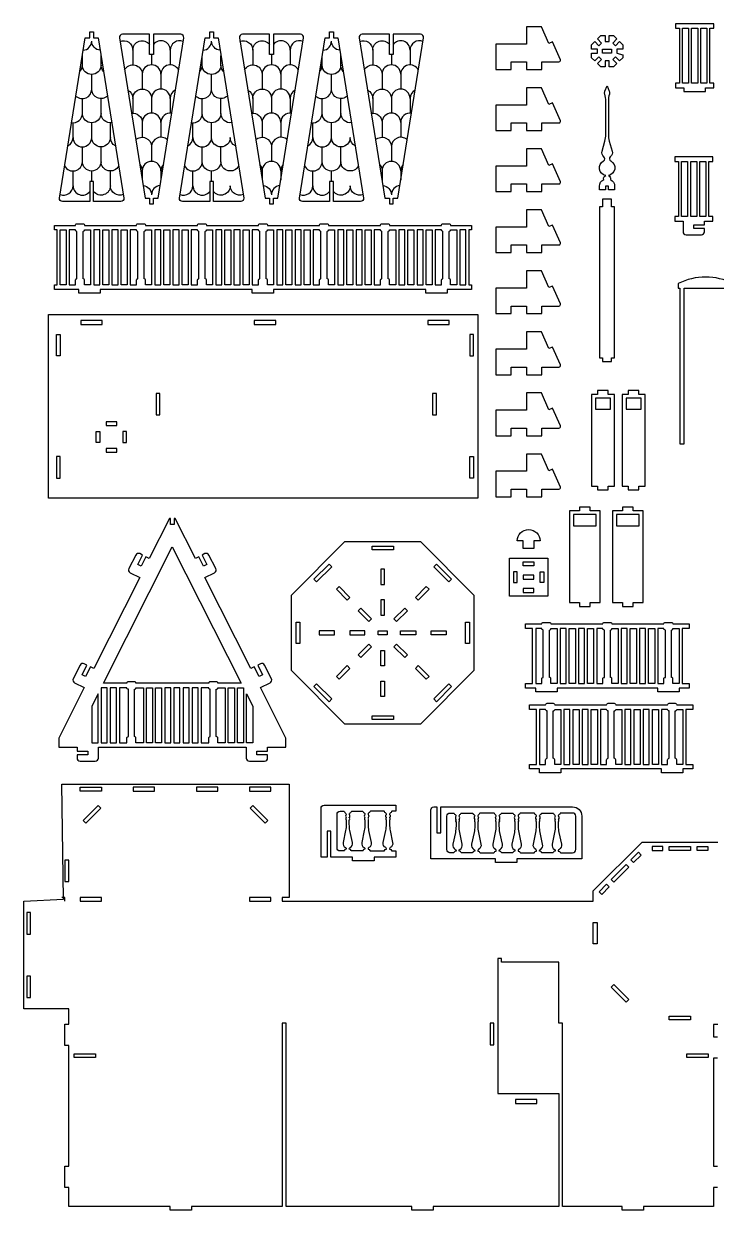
# Model space of a CAD drawing. Extents: x -1025 to 1051, y -1223 to 592.
# Drawn here: x -1011 to -466, y -342 to 591 of the extents above; entities that cross this region are included whole.
import ezdxf

# ---------------------------------------------------------------- set-up
doc = ezdxf.new("R2010")
doc.units = 0
doc.header["$MEASUREMENT"] = 0
doc.layers.add('LAYER1', color=18, linetype='CONTINUOUS')

msp = doc.modelspace()

# ---------------------------------------------------------------- linework, layer by layer
at = {"layer": 'LAYER1'}
for points in [[(-639.62, 575.19), (-639.62, 555.17), (-627.62, 555.17), (-627.62, 561.17), (-615.62, 561.17), (-615.62, 555.17), (-603.62, 555.17), (-603.62, 561.17), (-590.01, 561.17, 0.543691), (-588.91, 562.86), (-595.19, 576.87), (-597.93, 575.65), (-603.82, 588.79), (-615.62, 588.79), (-615.62, 575.19)], [(-962.74, 580.02), (-959.16, 580.02), (-959.16, 584.65), (-956.16, 584.65), (-956.16, 580.02), (-952.58, 580.02), (-932.39, 454.08, -0.464243), (-934.76, 451.28), (-956.16, 451.28), (-956.16, 467.15), (-959.16, 467.15), (-959.16, 451.28), (-980.57, 451.28, -0.464243), (-982.93, 454.08)], [(-915.63, 454.08), (-912.05, 454.08), (-912.05, 449.45), (-909.05, 449.45), (-909.05, 454.08), (-905.47, 454.08), (-885.28, 580.02, 0.464243), (-887.64, 582.82), (-909.05, 582.82), (-909.05, 566.95), (-912.05, 566.95), (-912.05, 582.82), (-933.45, 582.82, 0.464243), (-935.82, 580.02)], [(-868.41, 580.02), (-864.83, 580.02), (-864.83, 584.65), (-861.83, 584.65), (-861.83, 580.02), (-858.25, 580.02), (-838.05, 454.08, -0.464243), (-840.42, 451.28), (-861.83, 451.28), (-861.83, 467.15), (-864.83, 467.15), (-864.83, 451.28), (-886.23, 451.28, -0.464243), (-888.6, 454.08)], [(-821.29, 454.08), (-817.71, 454.08), (-817.71, 449.45), (-814.71, 449.45), (-814.71, 454.08), (-811.13, 454.08), (-790.94, 580.02, 0.464243), (-793.31, 582.82), (-814.71, 582.82), (-814.71, 566.95), (-817.71, 566.95), (-817.71, 582.82), (-839.12, 582.82, 0.464243), (-841.48, 580.02)], [(-774.07, 580.02), (-770.49, 580.02), (-770.49, 584.65), (-767.49, 584.65), (-767.49, 580.02), (-763.91, 580.02), (-743.72, 454.08, -0.464243), (-746.09, 451.28), (-767.49, 451.28), (-767.49, 467.15), (-770.49, 467.15), (-770.49, 451.28), (-791.89, 451.28, -0.464243), (-794.26, 454.08)], [(-726.96, 454.08), (-723.38, 454.08), (-723.38, 449.45), (-720.38, 449.45), (-720.38, 454.08), (-716.8, 454.08), (-696.61, 580.02, 0.464243), (-698.97, 582.82), (-720.38, 582.82), (-720.38, 566.95), (-723.38, 566.95), (-723.38, 582.82), (-744.78, 582.82, 0.464243), (-747.15, 580.02)], [(-549.32, 483.23, -0.718799), (-551.17, 471.81, -0.374013), (-549.5, 468.63, -0.284044), (-546.2, 463.29), (-546.2, 460.5), (-550.92, 460.5), (-550.92, 463.5), (-553.41, 463.5), (-553.41, 460.5), (-558.13, 460.5), (-558.13, 463.29, -0.284044), (-554.83, 468.63, -0.374013), (-553.16, 471.81, -0.718799), (-555.01, 483.23, 0.544401), (-554.71, 486.55, -0.306065), (-556.15, 490.96), (-553.93, 498.68, 0.070039), (-553.16, 504.17), (-553.16, 530.2, 0.071071), (-553.96, 535.77, -0.166187), (-553.85, 538.13), (-552.17, 542.4), (-550.48, 538.13, -0.166187), (-550.38, 535.77, 0.071071), (-551.17, 530.2), (-551.17, 504.17, 0.070039), (-550.4, 498.68), (-548.18, 490.96, -0.306065), (-549.62, 486.55, 0.544401)], [(-639.62, 527.19), (-639.62, 507.17), (-627.62, 507.17), (-627.62, 513.17), (-615.62, 513.17), (-615.62, 507.17), (-603.62, 507.17), (-603.62, 513.17), (-590.01, 513.17, 0.543691), (-588.91, 514.86), (-595.19, 528.87), (-597.93, 527.65), (-603.82, 540.79), (-615.62, 540.79), (-615.62, 527.19)], [(-639.62, 479.19), (-639.62, 459.17), (-627.62, 459.17), (-627.62, 465.17), (-615.62, 465.17), (-615.62, 459.17), (-603.62, 459.17), (-603.62, 465.17), (-590.01, 465.17, 0.543691), (-588.91, 466.86), (-595.19, 480.87), (-597.93, 479.65), (-603.82, 492.79), (-615.62, 492.79), (-615.62, 479.19)], [(-492.38, 427.6, 0.414214), (-489.98, 425.2), (-477.98, 425.2, 0.414214), (-475.58, 427.6), (-475.58, 430), (-483.98, 430), (-483.98, 433), (-475.58, 433), (-475.58, 436), (-468.98, 436), (-468.98, 439.6), (-471.98, 439.6), (-471.98, 482.8), (-468.98, 482.8), (-468.98, 486.4), (-498.98, 486.4), (-498.98, 482.8), (-495.98, 482.8), (-495.98, 439.6), (-498.98, 439.6), (-498.98, 436), (-492.38, 436)], [(-639.62, 431.19), (-639.62, 411.17), (-627.62, 411.17), (-627.62, 417.17), (-615.62, 417.17), (-615.62, 411.17), (-603.62, 411.17), (-603.62, 417.17), (-590.01, 417.17, 0.543691), (-588.91, 418.86), (-595.19, 432.87), (-597.93, 431.65), (-603.82, 444.79), (-615.62, 444.79), (-615.62, 431.19)], [(-658.83, 382.21), (-678.03, 382.21), (-678.03, 379.21), (-694.83, 379.21), (-694.83, 382.21), (-814.49, 382.21), (-814.49, 379.21), (-831.29, 379.21), (-831.29, 382.21), (-950.96, 382.21), (-950.96, 379.21), (-967.76, 379.21), (-967.76, 382.21), (-986.96, 382.21), (-986.96, 385.81), (-984.89, 385.81), (-984.89, 429.01), (-986.96, 429.01), (-986.96, 432.61), (-970.49, 432.61, -0.414214), (-969.29, 433.81), (-964.49, 433.81, -0.414214), (-963.29, 432.61), (-922.49, 432.61, -0.414214), (-921.29, 433.81), (-916.49, 433.81, -0.414214), (-915.29, 432.61), (-874.49, 432.61, -0.414214), (-873.29, 433.81), (-868.49, 433.81, -0.414214), (-867.29, 432.61), (-826.49, 432.61, -0.414214), (-825.29, 433.81), (-820.49, 433.81, -0.414214), (-819.29, 432.61), (-778.49, 432.61, -0.414214), (-777.29, 433.81), (-772.49, 433.81, -0.414214), (-771.29, 432.61), (-730.49, 432.61, -0.414214), (-729.29, 433.81), (-724.49, 433.81, -0.414214), (-723.29, 432.61), (-682.49, 432.61, -0.414214), (-681.29, 433.81), (-676.49, 433.81, -0.414214), (-675.29, 432.61), (-658.83, 432.61), (-658.83, 429.01), (-660.89, 429.01), (-660.89, 385.81), (-658.83, 385.81)], [(-969.29, 390.61), (-969.29, 427.81, -0.414214), (-970.49, 429.01), (-975.29, 429.01), (-975.29, 385.81), (-970.49, 385.81), (-970.49, 389.41, -0.414214)], [(-964.49, 390.61), (-964.49, 427.81, 0.414214), (-963.29, 429.01), (-958.49, 429.01), (-958.49, 385.81), (-963.29, 385.81), (-963.29, 389.41, 0.414214)], [(-922.49, 385.81), (-922.49, 389.41, -0.414214), (-921.29, 390.61), (-921.29, 427.81, -0.414214), (-922.49, 429.01), (-927.29, 429.01), (-927.29, 385.81)], [(-915.29, 385.81), (-915.29, 389.41, 0.414214), (-916.49, 390.61), (-916.49, 427.81, 0.414214), (-915.29, 429.01), (-910.49, 429.01), (-910.49, 385.81)], [(-873.29, 390.61), (-873.29, 427.81, -0.414214), (-874.49, 429.01), (-879.29, 429.01), (-879.29, 385.81), (-874.49, 385.81), (-874.49, 389.41, -0.414214)], [(-868.49, 390.61), (-868.49, 427.81, 0.414214), (-867.29, 429.01), (-862.49, 429.01), (-862.49, 385.81), (-867.29, 385.81), (-867.29, 389.41, 0.414214)], [(-826.49, 385.81), (-826.49, 389.41, -0.414214), (-825.29, 390.61), (-825.29, 427.81, -0.414214), (-826.49, 429.01), (-831.29, 429.01), (-831.29, 385.81)], [(-819.29, 385.81), (-819.29, 389.41, 0.414214), (-820.49, 390.61), (-820.49, 427.81, 0.414214), (-819.29, 429.01), (-814.49, 429.01), (-814.49, 385.81)], [(-777.29, 390.61), (-777.29, 427.81, -0.414214), (-778.49, 429.01), (-783.29, 429.01), (-783.29, 385.81), (-778.49, 385.81), (-778.49, 389.41, -0.414214)], [(-771.29, 385.81), (-771.29, 389.41, 0.414214), (-772.49, 390.61), (-772.49, 427.81, 0.414214), (-771.29, 429.01), (-766.49, 429.01), (-766.49, 385.81)], [(-729.29, 390.61), (-729.29, 427.81, -0.414214), (-730.49, 429.01), (-735.29, 429.01), (-735.29, 385.81), (-730.49, 385.81), (-730.49, 389.41, -0.414214)], [(-723.29, 385.81), (-723.29, 389.41, 0.414214), (-724.49, 390.61), (-724.49, 427.81, 0.414214), (-723.29, 429.01), (-718.49, 429.01), (-718.49, 385.81)], [(-681.29, 390.61), (-681.29, 427.81, -0.414214), (-682.49, 429.01), (-687.29, 429.01), (-687.29, 385.81), (-682.49, 385.81), (-682.49, 389.41, -0.414214)], [(-675.29, 385.81), (-675.29, 389.41, 0.414214), (-676.49, 390.61), (-676.49, 427.81, 0.414214), (-675.29, 429.01), (-670.49, 429.01), (-670.49, 385.81)], [(-639.62, 383.19), (-639.62, 363.17), (-627.62, 363.17), (-627.62, 369.17), (-615.62, 369.17), (-615.62, 363.17), (-603.62, 363.17), (-603.62, 369.17), (-590.01, 369.17, 0.543691), (-588.91, 370.86), (-595.19, 384.87), (-597.93, 383.65), (-603.82, 396.79), (-615.62, 396.79), (-615.62, 383.19)], [(-491.43, 260.78), (-491.43, 383.18), (-457.83, 383.18), (-457.83, 260.78), (-454.23, 260.78), (-454.23, 383.18), (-453.03, 383.18), (-453.03, 386.78, 0.238913), (-496.23, 386.78), (-496.23, 383.18), (-495.03, 383.18), (-495.03, 260.78)], [(-639.62, 335.19), (-639.62, 315.17), (-627.62, 315.17), (-627.62, 321.17), (-615.62, 321.17), (-615.62, 315.17), (-603.62, 315.17), (-603.62, 321.17), (-590.01, 321.17, 0.543691), (-588.91, 322.86), (-595.19, 336.87), (-597.93, 335.65), (-603.82, 348.79), (-615.62, 348.79), (-615.62, 335.19)], [(-639.62, 287.19), (-639.62, 267.17), (-627.62, 267.17), (-627.62, 273.17), (-615.62, 273.17), (-615.62, 267.17), (-603.62, 267.17), (-603.62, 273.17), (-590.01, 273.17, 0.543691), (-588.91, 274.86), (-595.19, 288.87), (-597.93, 287.65), (-603.82, 300.79), (-615.62, 300.79), (-615.62, 287.19)], [(-639.62, 239.19), (-639.62, 219.17), (-627.62, 219.17), (-627.62, 225.17), (-615.62, 225.17), (-615.62, 219.17), (-603.62, 219.17), (-603.62, 225.17), (-590.01, 225.17, 0.543691), (-588.91, 226.86), (-595.19, 240.87), (-597.93, 239.65), (-603.82, 252.79), (-615.62, 252.79), (-615.62, 239.19)], [(-821.61, 11.38, 0.414214), (-819.21, 13.78), (-819.21, 16.18), (-827.61, 16.18), (-827.61, 19.18), (-819.21, 19.18), (-819.21, 22.18), (-804.81, 22.18), (-804.81, 29.42), (-824.83, 69.09), (-817.34, 72.87, 0.414214), (-816.27, 76.09), (-821.68, 86.81, 0.414214), (-824.91, 87.87), (-827.05, 86.79), (-823.26, 79.29), (-825.94, 77.94), (-829.73, 85.43), (-832.4, 84.08), (-868.54, 155.67), (-861.05, 159.46, 0.414214), (-859.98, 162.68), (-865.39, 173.39, 0.414214), (-868.62, 174.46), (-870.76, 173.37), (-866.97, 165.88), (-869.65, 164.52), (-873.44, 172.02), (-876.11, 170.67), (-892.02, 202.18), (-892.71, 202.18), (-892.71, 197.38), (-895.71, 197.38), (-895.71, 202.18), (-896.4, 202.18), (-912.31, 170.67), (-914.99, 172.02), (-918.77, 164.52), (-921.45, 165.88), (-917.66, 173.37), (-919.81, 174.46, 0.414214), (-923.03, 173.39), (-928.44, 162.68, 0.414214), (-927.38, 159.46), (-919.88, 155.67), (-956.02, 84.08), (-958.7, 85.43), (-962.48, 77.94), (-965.16, 79.29), (-961.37, 86.79), (-963.52, 87.87, 0.414214), (-966.74, 86.81), (-972.15, 76.09, 0.414214), (-971.09, 72.87), (-963.59, 69.09), (-983.61, 29.42), (-983.61, 22.18), (-969.21, 22.18), (-969.21, 19.18), (-960.81, 19.18), (-960.81, 16.18), (-969.21, 16.18), (-969.21, 13.78, 0.414214), (-966.81, 11.38), (-954.81, 11.38, 0.414214), (-952.41, 13.78), (-952.41, 22.18), (-836.01, 22.18), (-836.01, 13.78, 0.414214), (-833.61, 11.38)], [(-604.87, 184.48), (-609.67, 184.48), (-609.67, 178.48), (-618.07, 178.48), (-618.07, 184.48), (-622.87, 184.48, -0.414214), (-613.87, 193.48, -0.414214)], [(-858.41, 72.58, 0.414214), (-859.61, 73.78), (-864.41, 73.78, 0.414214), (-865.61, 72.58), (-922.82, 72.58, 0.414214), (-924.02, 73.78), (-928.82, 73.78, 0.414214), (-930.02, 72.58), (-948.38, 72.58), (-894.21, 179.89), (-840.04, 72.58)], [(-591.52, 65.81), (-608.32, 65.81), (-608.32, 68.81), (-616.26, 68.81), (-616.26, 72.41), (-610.72, 72.41), (-610.72, 115.61), (-616.26, 115.61), (-616.26, 119.21), (-603.52, 119.21, -0.414214), (-602.32, 120.41), (-597.52, 120.41, -0.414214), (-596.32, 119.21), (-555.52, 119.21, -0.414214), (-554.32, 120.41), (-549.52, 120.41, -0.414214), (-548.32, 119.21), (-507.52, 119.21, -0.414214), (-506.32, 120.41), (-501.52, 120.41, -0.414214), (-500.32, 119.21), (-487.59, 119.21), (-487.59, 115.61), (-493.12, 115.61), (-493.12, 72.41), (-487.59, 72.41), (-487.59, 68.81), (-495.52, 68.81), (-495.52, 65.81), (-512.32, 65.81), (-512.32, 68.81), (-591.52, 68.81)], [(-602.32, 77.21), (-602.32, 114.41, -0.414214), (-603.52, 115.61), (-608.32, 115.61), (-608.32, 72.41), (-603.52, 72.41), (-603.52, 76.01, -0.414214)], [(-597.52, 77.21), (-597.52, 114.41, 0.414214), (-596.32, 115.61), (-591.52, 115.61), (-591.52, 72.41), (-596.32, 72.41), (-596.32, 76.01, 0.414214)], [(-555.52, 72.41), (-555.52, 76.01, -0.414214), (-554.32, 77.21), (-554.32, 114.41, -0.414214), (-555.52, 115.61), (-560.32, 115.61), (-560.32, 72.41)], [(-548.32, 72.41), (-548.32, 76.01, 0.414214), (-549.52, 77.21), (-549.52, 114.41, 0.414214), (-548.32, 115.61), (-543.52, 115.61), (-543.52, 72.41)], [(-506.32, 77.21), (-506.32, 114.41, -0.414214), (-507.52, 115.61), (-512.32, 115.61), (-512.32, 72.41), (-507.52, 72.41), (-507.52, 76.01, -0.414214)], [(-500.32, 72.41), (-500.32, 76.01, 0.414214), (-501.52, 77.21), (-501.52, 114.41, 0.414214), (-500.32, 115.61), (-495.52, 115.61), (-495.52, 72.41)], [(-935.82, 25.78), (-930.02, 25.78), (-930.02, 29.38, -0.414214), (-928.82, 30.58), (-928.82, 67.78, -0.414214), (-930.02, 68.98), (-935.82, 68.98)], [(-917.01, 25.78), (-922.82, 25.78), (-922.82, 29.38, 0.414214), (-924.02, 30.58), (-924.02, 67.78, 0.414214), (-922.82, 68.98), (-917.01, 68.98)], [(-871.41, 25.78), (-865.61, 25.78), (-865.61, 29.38, -0.414214), (-864.41, 30.58), (-864.41, 67.78, -0.414214), (-865.61, 68.98), (-871.41, 68.98)], [(-852.6, 25.78), (-858.41, 25.78), (-858.41, 29.38, 0.414214), (-859.61, 30.58), (-859.61, 67.78, 0.414214), (-858.41, 68.98), (-852.6, 68.98)], [(-588.55, 2.17), (-605.35, 2.17), (-605.35, 5.17), (-613.28, 5.17), (-613.28, 8.77), (-607.75, 8.77), (-607.75, 51.97), (-613.28, 51.97), (-613.28, 55.57), (-600.55, 55.57, -0.414214), (-599.35, 56.77), (-594.55, 56.77, -0.414214), (-593.35, 55.57), (-552.55, 55.57, -0.414214), (-551.35, 56.77), (-546.55, 56.77, -0.414214), (-545.35, 55.57), (-504.55, 55.57, -0.414214), (-503.35, 56.77), (-498.55, 56.77, -0.414214), (-497.35, 55.57), (-484.61, 55.57), (-484.61, 51.97), (-490.15, 51.97), (-490.15, 8.77), (-484.61, 8.77), (-484.61, 5.17), (-492.55, 5.17), (-492.55, 2.17), (-509.35, 2.17), (-509.35, 5.17), (-588.55, 5.17)], [(-599.35, 13.57), (-599.35, 50.77, -0.414214), (-600.55, 51.97), (-605.35, 51.97), (-605.35, 8.77), (-600.55, 8.77), (-600.55, 12.37, -0.414214)], [(-594.55, 13.57), (-594.55, 50.77, 0.414214), (-593.35, 51.97), (-588.55, 51.97), (-588.55, 8.77), (-593.35, 8.77), (-593.35, 12.37, 0.414214)], [(-552.55, 8.77), (-552.55, 12.37, -0.414214), (-551.35, 13.57), (-551.35, 50.77, -0.414214), (-552.55, 51.97), (-557.35, 51.97), (-557.35, 8.77)], [(-545.35, 8.77), (-545.35, 12.37, 0.414214), (-546.55, 13.57), (-546.55, 50.77, 0.414214), (-545.35, 51.97), (-540.55, 51.97), (-540.55, 8.77)], [(-503.35, 13.57), (-503.35, 50.77, -0.414214), (-504.55, 51.97), (-509.35, 51.97), (-509.35, 8.77), (-504.55, 8.77), (-504.55, 12.37, -0.414214)], [(-497.35, 8.77), (-497.35, 12.37, 0.414214), (-498.55, 13.57), (-498.55, 50.77, 0.414214), (-497.35, 51.97), (-492.55, 51.97), (-492.55, 8.77)], [(-718.44, -64.08), (-735.54, -64.08), (-735.54, -67.08), (-752.34, -67.08), (-752.34, -64.08), (-769.44, -64.08), (-769.44, -43.68), (-772.44, -43.68), (-772.44, -64.08), (-777.24, -64.08), (-777.24, -25.68, -0.414214), (-774.84, -23.28), (-772.44, -23.28), (-769.44, -23.28), (-718.44, -23.28), (-718.44, -28.08), (-721.41, -28.08, 0.352171), (-721.88, -28.46, -0.244569), (-722.59, -29.31, 0.294683), (-723.33, -30.38, 0.187098), (-723.27, -30.55, -0.375636), (-723.29, -33.09, 0.584261), (-723.22, -33.29, -0.594353), (-723.08, -33.73, 0.39765), (-723.08, -33.89, -0.39765), (-723.08, -34.25, 0.39765), (-723.08, -34.42, -0.600564), (-723.23, -34.86, 0.366837), (-723.33, -34.98), (-723.33, -38.41, 0.051698), (-722.82, -43.33), (-720.86, -52.67, -0.328849), (-722.71, -56.71, 0.272519), (-723.33, -57.76), (-723.33, -57.96), (-723.05, -57.96, -0.352171), (-721.88, -58.91, 0.352171), (-721.41, -59.28), (-718.44, -59.28)], [(-688.47, -24.68), (-686.07, -24.68), (-686.07, -45.08), (-683.07, -45.08), (-683.07, -24.68), (-579.27, -24.68, -0.414214), (-572.07, -31.88), (-572.07, -65.48), (-623.07, -65.48), (-623.07, -68.48), (-639.87, -68.48), (-639.87, -65.48), (-690.87, -65.48), (-690.87, -27.08, -0.414214)], [(-758, -56.71, -0.272519), (-757.38, -57.76), (-757.38, -57.96), (-757.66, -57.96, 0.352171), (-758.83, -58.91, -0.352171), (-759.3, -59.28), (-762.24, -59.28, -0.414214), (-764.64, -56.88), (-764.64, -30.48, -0.414214), (-762.24, -28.08), (-759.3, -28.08, -0.352171), (-758.83, -28.46, 0.244569), (-758.12, -29.31, -0.294683), (-757.38, -30.38, -0.187098), (-757.44, -30.55, 0.375636), (-757.42, -33.09, -0.584261), (-757.49, -33.29, 0.594353), (-757.63, -33.73, -0.39765), (-757.63, -33.89, 0.39765), (-757.63, -34.25, -0.39765), (-757.63, -34.42, 0.600564), (-757.48, -34.86, -0.366837), (-757.38, -34.98), (-757.38, -38.41, -0.051698), (-757.89, -43.33), (-759.85, -52.67, 0.328849)], [(-748.82, -28.08), (-744.56, -28.08, -0.352171), (-744.09, -28.46, 0.244569), (-743.38, -29.31, -0.294683), (-742.65, -30.38, -0.187098), (-742.7, -30.55, 0.375636), (-742.68, -33.09, -0.584261), (-742.75, -33.29, 0.594353), (-742.89, -33.73, -0.39765), (-742.89, -33.89, 0.39765), (-742.89, -34.25, -0.39765), (-742.89, -34.42, 0.600564), (-742.75, -34.86, -0.366837), (-742.65, -34.98), (-742.65, -38.41, -0.051698), (-743.16, -43.33), (-745.11, -52.67, 0.328849), (-743.26, -56.71, -0.272519), (-742.65, -57.76), (-742.65, -57.96), (-742.92, -57.96, 0.352171), (-744.09, -58.91, -0.352171), (-744.56, -59.28), (-748.82, -59.28), (-753.07, -59.28, -0.352171), (-753.54, -58.91, 0.352171), (-754.71, -57.96), (-754.98, -57.96), (-754.98, -57.76, -0.272519), (-754.37, -56.71, 0.328849), (-752.52, -52.67), (-754.47, -43.33, -0.051698), (-754.98, -38.41), (-754.98, -34.98, -0.366837), (-754.88, -34.86, 0.600564), (-754.74, -34.42, -0.39765), (-754.74, -34.25, 0.39765), (-754.74, -33.89, -0.39765), (-754.74, -33.73, 0.594353), (-754.88, -33.29, -0.584261), (-754.95, -33.09, 0.375636), (-754.93, -30.55, -0.187098), (-754.98, -30.38, -0.294683), (-754.25, -29.31, 0.244569), (-753.54, -28.46, -0.352171), (-753.07, -28.08)], [(-732.99, -59.28), (-727.65, -59.28, 0.352171), (-727.18, -58.91, -0.352171), (-726.01, -57.96), (-725.73, -57.96), (-725.73, -57.76, 0.272519), (-726.35, -56.71, -0.328849), (-728.2, -52.67), (-726.24, -43.33, 0.051698), (-725.73, -38.41), (-725.73, -34.98, 0.366837), (-725.83, -34.86, -0.600564), (-725.98, -34.42, 0.39765), (-725.98, -34.25, -0.39765), (-725.98, -33.89, 0.39765), (-725.98, -33.73, -0.594353), (-725.83, -33.29, 0.584261), (-725.77, -33.09, -0.375636), (-725.79, -30.55, 0.187098), (-725.73, -30.38, 0.294683), (-726.47, -29.31, -0.244569), (-727.18, -28.46, 0.352171), (-727.65, -28.08), (-732.99, -28.08), (-738.33, -28.08, 0.352171), (-738.8, -28.46, -0.244569), (-739.51, -29.31, 0.294683), (-740.25, -30.38, 0.187098), (-740.19, -30.55, -0.375636), (-740.21, -33.09, 0.584261), (-740.14, -33.29, -0.594353), (-740, -33.73, 0.39765), (-740, -33.89, -0.39765), (-740, -34.25, 0.39765), (-740, -34.42, -0.600564), (-740.15, -34.86, 0.366837), (-740.25, -34.98), (-740.25, -38.41, 0.051698), (-739.74, -43.33), (-737.78, -52.67, -0.328849), (-739.63, -56.71, 0.272519), (-740.25, -57.76), (-740.25, -57.96), (-739.97, -57.96, -0.352171), (-738.8, -58.91, 0.352171), (-738.33, -59.28)], [(-671.63, -58.11, -0.272519), (-671.02, -59.16), (-671.02, -59.36), (-671.29, -59.36, 0.352171), (-672.46, -60.3, -0.352171), (-672.93, -60.68), (-675.87, -60.68, -0.414214), (-678.27, -58.28), (-678.27, -31.88, -0.414214), (-675.87, -29.48), (-672.93, -29.48, -0.352171), (-672.46, -29.86, 0.244569), (-671.75, -30.71, -0.294683), (-671.02, -31.78, -0.187098), (-671.07, -31.94, 0.375636), (-671.05, -34.49, -0.584261), (-671.12, -34.69, 0.594353), (-671.26, -35.12, -0.39765), (-671.26, -35.29, 0.39765), (-671.26, -35.65, -0.39765), (-671.26, -35.82, 0.600564), (-671.12, -36.26, -0.366837), (-671.02, -36.37), (-671.02, -39.81, -0.051698), (-671.53, -44.73), (-673.48, -54.07, 0.328849)], [(-662.45, -29.48), (-658.19, -29.48, -0.352171), (-657.73, -29.86, 0.244569), (-657.01, -30.71, -0.294683), (-656.28, -31.78, -0.187098), (-656.34, -31.94, 0.375636), (-656.31, -34.49, -0.584261), (-656.38, -34.69, 0.594353), (-656.53, -35.12, -0.39765), (-656.53, -35.29, 0.39765), (-656.53, -35.65, -0.39765), (-656.53, -35.82, 0.600564), (-656.38, -36.26, -0.366837), (-656.28, -36.37), (-656.28, -39.81, -0.051698), (-656.79, -44.73), (-658.74, -54.07, 0.328849), (-656.89, -58.11, -0.272519), (-656.28, -59.16), (-656.28, -59.36), (-656.55, -59.36, 0.352171), (-657.73, -60.3, -0.352171), (-658.19, -60.68), (-662.45, -60.68), (-666.7, -60.68, -0.352171), (-667.17, -60.3, 0.352171), (-668.34, -59.36), (-668.62, -59.36), (-668.62, -59.16, -0.272519), (-668, -58.11, 0.328849), (-666.15, -54.07), (-668.1, -44.73, -0.051698), (-668.62, -39.81), (-668.62, -36.37, -0.366837), (-668.51, -36.26, 0.600564), (-668.37, -35.82, -0.39765), (-668.37, -35.65, 0.39765), (-668.37, -35.29, -0.39765), (-668.37, -35.12, 0.594353), (-668.51, -34.69, -0.584261), (-668.58, -34.49, 0.375636), (-668.56, -31.94, -0.187098), (-668.61, -31.78, -0.294683), (-667.88, -30.71, 0.244569), (-667.17, -29.86, -0.352171), (-666.7, -29.48)], [(-646.62, -60.68), (-641.28, -60.68, 0.352171), (-640.81, -60.3, -0.352171), (-639.64, -59.36), (-639.36, -59.36), (-639.36, -59.16, 0.272519), (-639.98, -58.11, -0.328849), (-641.83, -54.07), (-639.87, -44.73, 0.051698), (-639.36, -39.81), (-639.36, -36.37, 0.366837), (-639.46, -36.26, -0.600564), (-639.61, -35.82, 0.39765), (-639.61, -35.65, -0.39765), (-639.61, -35.29, 0.39765), (-639.61, -35.12, -0.594353), (-639.47, -34.69, 0.584261), (-639.4, -34.49, -0.375636), (-639.42, -31.94, 0.187098), (-639.36, -31.78, 0.294683), (-640.1, -30.71, -0.244569), (-640.81, -29.86, 0.352171), (-641.28, -29.48), (-646.62, -29.48), (-651.96, -29.48, 0.352171), (-652.43, -29.86, -0.244569), (-653.14, -30.71, 0.294683), (-653.88, -31.78, 0.187098), (-653.82, -31.94, -0.375636), (-653.84, -34.49, 0.584261), (-653.77, -34.69, -0.594353), (-653.63, -35.12, 0.39765), (-653.63, -35.29, -0.39765), (-653.63, -35.65, 0.39765), (-653.63, -35.82, -0.600564), (-653.78, -36.26, 0.366837), (-653.88, -36.37), (-653.88, -39.81, 0.051698), (-653.37, -44.73), (-651.41, -54.07, -0.328849), (-653.26, -58.11, 0.272519), (-653.88, -59.16), (-653.88, -59.36), (-653.6, -59.36, -0.352171), (-652.43, -60.3, 0.352171), (-651.96, -60.68)], [(-630.79, -29.48), (-626.54, -29.48, -0.352171), (-626.07, -29.86, 0.244569), (-625.36, -30.71, -0.294683), (-624.62, -31.78, -0.187098), (-624.68, -31.94, 0.375636), (-624.66, -34.49, -0.584261), (-624.73, -34.69, 0.594353), (-624.87, -35.12, -0.39765), (-624.87, -35.29, 0.39765), (-624.87, -35.65, -0.39765), (-624.87, -35.82, 0.600564), (-624.72, -36.26, -0.366837), (-624.62, -36.37), (-624.62, -39.81, -0.051698), (-625.13, -44.73), (-627.09, -54.07, 0.328849), (-625.24, -58.11, -0.272519), (-624.62, -59.16), (-624.62, -59.36), (-624.9, -59.36, 0.352171), (-626.07, -60.3, -0.352171), (-626.54, -60.68), (-630.79, -60.68), (-635.04, -60.68, -0.352171), (-635.51, -60.3, 0.352171), (-636.68, -59.36), (-636.96, -59.36), (-636.96, -59.16, -0.272519), (-636.34, -58.11, 0.328849), (-634.49, -54.07), (-636.45, -44.73, -0.051698), (-636.96, -39.81), (-636.96, -36.37, -0.366837), (-636.86, -36.26, 0.600564), (-636.71, -35.82, -0.39765), (-636.71, -35.65, 0.39765), (-636.71, -35.29, -0.39765), (-636.71, -35.12, 0.594353), (-636.86, -34.69, -0.584261), (-636.92, -34.49, 0.375636), (-636.9, -31.94, -0.187098), (-636.96, -31.78, -0.294683), (-636.22, -30.71, 0.244569), (-635.51, -29.86, -0.352171), (-635.04, -29.48)], [(-614.96, -60.68), (-609.62, -60.68, 0.352171), (-609.15, -60.3, -0.352171), (-607.98, -59.36), (-607.71, -59.36), (-607.71, -59.16, 0.272519), (-608.32, -58.11, -0.328849), (-610.17, -54.07), (-608.22, -44.73, 0.051698), (-607.71, -39.81), (-607.71, -36.37, 0.366837), (-607.81, -36.26, -0.600564), (-607.95, -35.82, 0.39765), (-607.95, -35.65, -0.39765), (-607.95, -35.29, 0.39765), (-607.95, -35.12, -0.594353), (-607.81, -34.69, 0.584261), (-607.74, -34.49, -0.375636), (-607.76, -31.94, 0.187098), (-607.71, -31.78, 0.294683), (-608.44, -30.71, -0.244569), (-609.15, -29.86, 0.352171), (-609.62, -29.48), (-614.96, -29.48), (-620.3, -29.48, 0.352171), (-620.77, -29.86, -0.244569), (-621.48, -30.71, 0.294683), (-622.22, -31.78, 0.187098), (-622.16, -31.94, -0.375636), (-622.18, -34.49, 0.584261), (-622.12, -34.69, -0.594353), (-621.97, -35.12, 0.39765), (-621.97, -35.29, -0.39765), (-621.97, -35.65, 0.39765), (-621.97, -35.82, -0.600564), (-622.12, -36.26, 0.366837), (-622.22, -36.37), (-622.22, -39.81, 0.051698), (-621.71, -44.73), (-619.75, -54.07, -0.328849), (-621.6, -58.11, 0.272519), (-622.22, -59.16), (-622.22, -59.36), (-621.95, -59.36, -0.352171), (-620.77, -60.3, 0.352171), (-620.3, -60.68)], [(-599.14, -29.48), (-594.88, -29.48, -0.352171), (-594.42, -29.86, 0.244569), (-593.71, -30.71, -0.294683), (-592.97, -31.78, -0.187098), (-593.03, -31.94, 0.375636), (-593, -34.49, -0.584261), (-593.07, -34.69, 0.594353), (-593.22, -35.12, -0.39765), (-593.22, -35.29, 0.39765), (-593.22, -35.65, -0.39765), (-593.22, -35.82, 0.600564), (-593.07, -36.26, -0.366837), (-592.97, -36.37), (-592.97, -39.81, -0.051698), (-593.48, -44.73), (-595.43, -54.07, 0.328849), (-593.58, -58.11, -0.272519), (-592.97, -59.16), (-592.97, -59.36), (-593.24, -59.36, 0.352171), (-594.42, -60.3, -0.352171), (-594.88, -60.68), (-599.14, -60.68), (-603.39, -60.68, -0.352171), (-603.86, -60.3, 0.352171), (-605.03, -59.36), (-605.31, -59.36), (-605.31, -59.16, -0.272519), (-604.69, -58.11, 0.328849), (-602.84, -54.07), (-604.8, -44.73, -0.051698), (-605.31, -39.81), (-605.31, -36.37, -0.366837), (-605.21, -36.26, 0.600564), (-605.06, -35.82, -0.39765), (-605.06, -35.65, 0.39765), (-605.06, -35.29, -0.39765), (-605.06, -35.12, 0.594353), (-605.2, -34.69, -0.584261), (-605.27, -34.49, 0.375636), (-605.25, -31.94, -0.187098), (-605.31, -31.78, -0.294683), (-604.57, -30.71, 0.244569), (-603.86, -29.86, -0.352171), (-603.39, -29.48)], [(-576.87, -58.28), (-576.87, -31.88, 0.414214), (-579.27, -29.48), (-588.65, -29.48, 0.352171), (-589.12, -29.86, -0.244569), (-589.83, -30.71, 0.294683), (-590.57, -31.78, 0.187098), (-590.51, -31.94, -0.375636), (-590.53, -34.49, 0.584261), (-590.46, -34.69, -0.594353), (-590.32, -35.12, 0.39765), (-590.32, -35.29, -0.39765), (-590.32, -35.65, 0.39765), (-590.32, -35.82, -0.600564), (-590.47, -36.26, 0.366837), (-590.57, -36.37), (-590.57, -39.81, 0.051698), (-590.06, -44.73), (-588.1, -54.07, -0.328849), (-589.95, -58.11, 0.272519), (-590.57, -59.16), (-590.57, -59.36), (-590.29, -59.36, -0.352171), (-589.12, -60.3, 0.352171), (-588.65, -60.68), (-579.27, -60.68, 0.414214)]]:
    msp.add_lwpolyline(points, format="xyb", close=True, dxfattribs=at)
for points in [[(-474.85, 540.73), (-468.25, 540.73), (-468.25, 544.33), (-471.25, 544.33), (-471.25, 587.53), (-468.25, 587.53), (-468.25, 591.13), (-498.25, 591.13), (-498.25, 587.53), (-495.25, 587.53), (-495.25, 544.33), (-498.25, 544.33), (-498.25, 540.73), (-491.65, 540.73), (-491.65, 537.73), (-474.85, 537.73)], [(-539.82, 566.8), (-539.82, 564.45), (-542.35, 561.91), (-545.63, 565.19), (-547.75, 563.07), (-544.48, 559.79), (-547.01, 557.26), (-550.59, 557.26), (-550.59, 561.89), (-553.59, 561.89), (-553.59, 557.26), (-557.17, 557.26), (-559.7, 559.79), (-556.42, 563.07), (-558.54, 565.19), (-561.82, 561.91), (-564.35, 564.45), (-564.35, 568.03), (-559.72, 568.03), (-559.72, 571.03), (-564.35, 571.03), (-564.35, 574.61), (-561.82, 577.14), (-558.54, 573.86), (-556.42, 575.98), (-559.7, 579.26), (-557.17, 581.79), (-553.59, 581.79), (-553.59, 577.16), (-550.59, 577.16), (-550.59, 581.79), (-547.01, 581.79), (-544.48, 579.26), (-547.75, 575.98), (-545.63, 573.86), (-542.35, 577.14), (-539.82, 574.61), (-539.82, 571.03), (-544.45, 571.03), (-544.45, 568.03)], [(-492.85, 544.33), (-492.85, 587.53), (-488.05, 587.53), (-488.05, 544.33)], [(-485.65, 544.33), (-485.65, 587.53), (-480.85, 587.53), (-480.85, 544.33)], [(-478.45, 544.33), (-478.45, 587.53), (-473.65, 587.53), (-473.65, 544.33)], [(-555.73, 568.03), (-555.73, 571.03), (-548.6, 571.03), (-548.6, 568.03)], [(-493.58, 439.6), (-493.58, 482.8), (-488.78, 482.8), (-488.78, 439.6)], [(-486.38, 439.6), (-486.38, 482.8), (-481.58, 482.8), (-481.58, 439.6)], [(-479.18, 439.6), (-479.18, 482.8), (-474.38, 482.8), (-474.38, 439.6)], [(-548.6, 447.22), (-548.6, 453.22), (-555.73, 453.22), (-555.73, 447.22), (-558.13, 447.22), (-558.13, 328.5), (-555.73, 328.5), (-555.73, 325.5), (-548.6, 325.5), (-548.6, 328.5), (-546.2, 328.5), (-546.2, 447.22)], [(-982.49, 385.81), (-982.49, 429.01), (-977.69, 429.01), (-977.69, 385.81)], [(-951.29, 385.81), (-951.29, 429.01), (-956.09, 429.01), (-956.09, 385.81)], [(-944.09, 429.01), (-944.09, 385.81), (-948.89, 385.81), (-948.89, 429.01)], [(-936.89, 385.81), (-936.89, 429.01), (-941.69, 429.01), (-941.69, 385.81)], [(-929.69, 429.01), (-929.69, 385.81), (-934.49, 385.81), (-934.49, 429.01)], [(-908.09, 429.01), (-908.09, 385.81), (-903.29, 385.81), (-903.29, 429.01)], [(-900.89, 385.81), (-900.89, 429.01), (-896.09, 429.01), (-896.09, 385.81)], [(-893.69, 429.01), (-893.69, 385.81), (-888.89, 385.81), (-888.89, 429.01)], [(-886.49, 385.81), (-886.49, 429.01), (-881.69, 429.01), (-881.69, 385.81)], [(-855.29, 385.81), (-855.29, 429.01), (-860.09, 429.01), (-860.09, 385.81)], [(-848.09, 429.01), (-848.09, 385.81), (-852.89, 385.81), (-852.89, 429.01)], [(-840.89, 385.81), (-840.89, 429.01), (-845.69, 429.01), (-845.69, 385.81)], [(-833.69, 429.01), (-833.69, 385.81), (-838.49, 385.81), (-838.49, 429.01)], [(-812.09, 429.01), (-812.09, 385.81), (-807.29, 385.81), (-807.29, 429.01)], [(-804.89, 385.81), (-804.89, 429.01), (-800.09, 429.01), (-800.09, 385.81)], [(-797.69, 429.01), (-797.69, 385.81), (-792.89, 385.81), (-792.89, 429.01)], [(-790.49, 385.81), (-790.49, 429.01), (-785.69, 429.01), (-785.69, 385.81)], [(-764.09, 429.01), (-764.09, 385.81), (-759.29, 385.81), (-759.29, 429.01)], [(-756.89, 385.81), (-756.89, 429.01), (-752.09, 429.01), (-752.09, 385.81)], [(-749.69, 429.01), (-749.69, 385.81), (-744.89, 385.81), (-744.89, 429.01)], [(-742.49, 385.81), (-742.49, 429.01), (-737.69, 429.01), (-737.69, 385.81)], [(-716.09, 429.01), (-716.09, 385.81), (-711.29, 385.81), (-711.29, 429.01)], [(-708.89, 385.81), (-708.89, 429.01), (-704.09, 429.01), (-704.09, 385.81)], [(-701.69, 429.01), (-701.69, 385.81), (-696.89, 385.81), (-696.89, 429.01)], [(-694.49, 385.81), (-694.49, 429.01), (-689.69, 429.01), (-689.69, 385.81)], [(-663.29, 385.81), (-663.29, 429.01), (-668.09, 429.01), (-668.09, 385.81)], [(-991.65, 362.46), (-653.95, 362.46), (-653.95, 218.18), (-991.65, 218.18)], [(-966.16, 354.66), (-949.36, 354.66), (-949.36, 357.66), (-966.16, 357.66)], [(-829.7, 354.66), (-812.9, 354.66), (-812.9, 357.66), (-829.7, 357.66)], [(-693.24, 354.66), (-676.44, 354.66), (-676.44, 357.66), (-693.24, 357.66)], [(-985.36, 329.92), (-985.36, 346.72), (-982.36, 346.72), (-982.36, 329.92)], [(-657.24, 329.92), (-657.24, 346.72), (-660.24, 346.72), (-660.24, 329.92)], [(-903.97, 283.58), (-903.97, 300.38), (-906.97, 300.38), (-906.97, 283.58)], [(-686.47, 283.58), (-686.47, 300.38), (-689.47, 300.38), (-689.47, 283.58)], [(-564.4, 299.64), (-564.4, 227.52), (-559.6, 227.52), (-559.6, 224.52), (-551.2, 224.52), (-551.2, 227.52), (-546.4, 227.52), (-546.4, 299.64), (-551.2, 299.64), (-551.2, 302.64), (-559.6, 302.64), (-559.6, 299.64)], [(-540.27, 299.64), (-540.27, 227.52), (-535.47, 227.52), (-535.47, 224.52), (-527.07, 224.52), (-527.07, 227.52), (-522.27, 227.52), (-522.27, 299.64), (-527.07, 299.64), (-527.07, 302.64), (-535.47, 302.64), (-535.47, 299.64)], [(-561.4, 296.64), (-561.4, 287.95), (-549.4, 287.95), (-549.4, 296.64)], [(-537.27, 296.64), (-537.27, 287.95), (-525.27, 287.95), (-525.27, 296.64)], [(-946.36, 275.18), (-937.96, 275.18), (-937.96, 278.18), (-946.36, 278.18)], [(-954.16, 261.98), (-954.16, 270.38), (-951.16, 270.38), (-951.16, 261.98)], [(-930.16, 261.98), (-930.16, 270.38), (-933.16, 270.38), (-933.16, 261.98)], [(-946.36, 254.18), (-937.96, 254.18), (-937.96, 257.18), (-946.36, 257.18)], [(-985.36, 250.72), (-985.36, 233.92), (-982.36, 233.92), (-982.36, 250.72)], [(-657.24, 250.72), (-657.24, 233.92), (-660.24, 233.92), (-660.24, 250.72)], [(-581.64, 208.13), (-581.64, 136), (-573.84, 136), (-573.84, 133), (-565.44, 133), (-565.44, 136), (-557.64, 136), (-557.64, 208.13), (-565.44, 208.13), (-565.44, 211.13), (-573.84, 211.13), (-573.84, 208.13)], [(-547.79, 208.13), (-547.79, 136), (-539.99, 136), (-539.99, 133), (-531.59, 133), (-531.59, 136), (-523.79, 136), (-523.79, 208.13), (-531.59, 208.13), (-531.59, 211.13), (-539.99, 211.13), (-539.99, 208.13)], [(-578.64, 205.13), (-578.64, 196.43), (-570.84, 196.43), (-568.44, 196.43), (-560.64, 196.43), (-560.64, 205.13), (-568.44, 205.13), (-570.84, 205.13)], [(-544.79, 205.13), (-544.79, 196.43), (-536.99, 196.43), (-534.59, 196.43), (-526.79, 196.43), (-526.79, 205.13), (-534.59, 205.13), (-536.99, 205.13)], [(-698.94, 40.44), (-758.38, 40.44), (-800.41, 82.47), (-800.41, 141.91), (-758.38, 183.94), (-698.94, 183.94), (-656.91, 141.91), (-656.91, 82.47)], [(-737.06, 177.34), (-737.06, 180.34), (-720.26, 180.34), (-720.26, 177.34)], [(-618.07, 170.96), (-598.87, 170.96), (-598.87, 140.96), (-628.87, 140.96), (-628.87, 170.96)], [(-618.07, 167.96), (-609.67, 167.96), (-609.67, 164.96), (-618.07, 164.96)], [(-768.79, 164.2), (-770.91, 166.32), (-782.79, 154.44), (-780.67, 152.32)], [(-730.16, 150.17), (-727.16, 150.17), (-727.16, 162.17), (-730.16, 162.17)], [(-676.65, 152.32), (-674.53, 154.44), (-686.41, 166.32), (-688.53, 164.2)], [(-625.87, 151.76), (-622.87, 151.76), (-622.87, 160.16), (-625.87, 160.16)], [(-604.87, 160.16), (-601.87, 160.16), (-601.87, 151.76), (-604.87, 151.76)], [(-618.07, 154.46), (-609.67, 154.46), (-609.67, 157.46), (-618.07, 157.46)], [(-756.57, 137.98), (-754.45, 140.1), (-762.94, 148.59), (-765.06, 146.47)], [(-700.75, 137.98), (-702.87, 140.1), (-694.38, 148.59), (-692.26, 146.47)], [(-609.67, 146.96), (-618.07, 146.96), (-618.07, 143.96), (-609.67, 143.96)], [(-739.6, 121.01), (-737.48, 123.13), (-745.97, 131.62), (-748.09, 129.5)], [(-730.16, 126.17), (-727.16, 126.17), (-727.16, 138.17), (-730.16, 138.17)], [(-717.72, 121.01), (-719.84, 123.13), (-711.35, 131.62), (-709.23, 129.5)], [(-793.81, 103.79), (-796.81, 103.79), (-796.81, 120.59), (-793.81, 120.59)], [(-766.64, 110.69), (-766.64, 113.69), (-778.64, 113.69), (-778.64, 110.69)], [(-742.64, 110.69), (-742.64, 113.69), (-754.64, 113.69), (-754.64, 110.69)], [(-732.22, 110.69), (-732.22, 113.69), (-725.1, 113.69), (-725.1, 110.69)], [(-714.68, 110.69), (-714.68, 113.69), (-702.68, 113.69), (-702.68, 110.69)], [(-690.68, 110.69), (-690.68, 113.69), (-678.68, 113.69), (-678.68, 110.69)], [(-663.51, 120.59), (-660.51, 120.59), (-660.51, 103.79), (-663.51, 103.79)], [(-584.32, 72.41), (-584.32, 115.61), (-589.12, 115.61), (-589.12, 72.41)], [(-577.12, 115.61), (-577.12, 72.41), (-581.92, 72.41), (-581.92, 115.61)], [(-569.92, 72.41), (-569.92, 115.61), (-574.72, 115.61), (-574.72, 72.41)], [(-562.72, 115.61), (-562.72, 72.41), (-567.52, 72.41), (-567.52, 115.61)], [(-541.12, 115.61), (-541.12, 72.41), (-536.32, 72.41), (-536.32, 115.61)], [(-533.92, 72.41), (-533.92, 115.61), (-529.12, 115.61), (-529.12, 72.41)], [(-526.72, 115.61), (-526.72, 72.41), (-521.92, 72.41), (-521.92, 115.61)], [(-519.52, 72.41), (-519.52, 115.61), (-514.72, 115.61), (-514.72, 72.41)], [(-737.48, 101.25), (-739.6, 103.37), (-748.09, 94.88), (-745.97, 92.76)], [(-719.84, 101.25), (-717.72, 103.37), (-709.23, 94.88), (-711.35, 92.76)], [(-730.16, 98.22), (-727.16, 98.22), (-727.16, 86.22), (-730.16, 86.22)], [(-754.45, 84.28), (-756.57, 86.4), (-765.06, 77.91), (-762.94, 75.79)], [(-702.87, 84.28), (-700.75, 86.4), (-692.26, 77.91), (-694.38, 75.79)], [(-945.42, 68.98), (-950.22, 68.98), (-950.22, 25.78), (-945.42, 25.78)], [(-938.22, 68.98), (-943.02, 68.98), (-943.02, 25.78), (-938.22, 25.78)], [(-914.61, 25.78), (-914.61, 68.98), (-909.81, 68.98), (-909.81, 25.78)], [(-907.41, 68.98), (-902.61, 68.98), (-902.61, 25.78), (-907.41, 25.78)], [(-895.41, 25.78), (-895.41, 68.98), (-900.21, 68.98), (-900.21, 25.78)], [(-893.01, 68.98), (-893.01, 25.78), (-888.21, 25.78), (-888.21, 68.98)], [(-881.01, 68.98), (-885.81, 68.98), (-885.81, 25.78), (-881.01, 25.78)], [(-873.81, 68.98), (-878.61, 68.98), (-878.61, 25.78), (-873.81, 25.78)], [(-850.2, 68.98), (-845.4, 68.98), (-845.4, 25.78), (-850.2, 25.78)], [(-843, 68.98), (-838.2, 68.98), (-838.2, 25.78), (-843, 25.78)], [(-780.67, 72.06), (-782.79, 69.94), (-770.91, 58.06), (-768.79, 60.18)], [(-730.16, 74.22), (-727.16, 74.22), (-727.16, 62.22), (-730.16, 62.22)], [(-676.65, 72.06), (-688.53, 60.18), (-686.41, 58.06), (-674.53, 69.94)], [(-957.42, 54.67), (-957.42, 25.78), (-952.62, 25.78), (-952.62, 64.18)], [(-831, 54.67), (-831, 25.78), (-835.8, 25.78), (-835.8, 64.18)], [(-720.26, 47.04), (-720.26, 44.04), (-737.06, 44.04), (-737.06, 47.04)], [(-581.35, 8.77), (-581.35, 51.97), (-586.15, 51.97), (-586.15, 8.77)], [(-574.15, 51.97), (-574.15, 8.77), (-578.95, 8.77), (-578.95, 51.97)], [(-566.95, 8.77), (-566.95, 51.97), (-571.75, 51.97), (-571.75, 8.77)], [(-559.75, 51.97), (-559.75, 8.77), (-564.55, 8.77), (-564.55, 51.97)], [(-538.15, 51.97), (-538.15, 8.77), (-533.35, 8.77), (-533.35, 51.97)], [(-530.95, 8.77), (-530.95, 51.97), (-526.15, 51.97), (-526.15, 8.77)], [(-523.75, 51.97), (-523.75, 8.77), (-518.95, 8.77), (-518.95, 51.97)], [(-516.55, 8.77), (-516.55, 51.97), (-511.75, 51.97), (-511.75, 8.77)], [(-949.93, -12.17), (-966.73, -12.17), (-966.73, -9.17), (-949.93, -9.17)], [(-925.07, -12.17), (-908.27, -12.17), (-908.27, -9.17), (-925.07, -9.17)], [(-875.2, -12.17), (-858.4, -12.17), (-858.4, -9.17), (-875.2, -9.17)], [(-833.53, -12.17), (-816.73, -12.17), (-816.73, -9.17), (-833.53, -9.17)], [(-964.47, -35.32), (-962.34, -37.44), (-950.46, -25.56), (-952.59, -23.44)], [(-830.88, -23.44), (-819, -35.32), (-821.13, -37.44), (-833.01, -25.56)], [(-516.72, -55.91), (-516.72, -58.91), (-508.32, -58.91), (-508.32, -55.91)], [(-503.22, -58.91), (-503.22, -55.91), (-486.42, -55.91), (-486.42, -58.91)], [(-472.93, -55.91), (-472.93, -58.91), (-481.33, -58.91), (-481.33, -55.91)], [(-527.53, -60.39), (-525.41, -62.51), (-531.35, -68.45), (-533.47, -66.33)], [(-975.73, -66.43), (-978.73, -66.43), (-978.73, -83.23), (-975.73, -83.23)], [(-534.95, -72.05), (-537.08, -69.93), (-548.96, -81.81), (-546.83, -83.93)], [(-558.5, -91.35), (-556.38, -93.48), (-550.44, -87.54), (-552.56, -85.41)], [(-966.73, -98.83), (-949.93, -98.83), (-949.93, -95.83), (-966.73, -95.83)], [(-833.53, -98.83), (-816.73, -98.83), (-816.73, -95.83), (-833.53, -95.83)], [(-1005.73, -107.83), (-1008.73, -107.83), (-1008.73, -124.63), (-1005.73, -124.63)], [(-559.98, -132.46), (-562.98, -132.46), (-562.98, -115.66), (-559.98, -115.66)], [(-1005.73, -157.71), (-1008.73, -157.71), (-1008.73, -174.51), (-1005.73, -174.51)], [(-546.83, -164.2), (-548.96, -166.32), (-537.08, -178.2), (-534.95, -176.08)], [(-641.23, -194.83), (-644.23, -194.83), (-644.23, -211.63), (-641.23, -211.63)], [(-486.42, -189.22), (-486.42, -192.22), (-503.22, -192.22), (-503.22, -189.22)], [(-954.74, -221.7), (-971.54, -221.7), (-971.54, -218.7), (-954.74, -218.7)], [(-472.59, -221.7), (-489.39, -221.7), (-489.39, -218.7), (-472.59, -218.7)], [(-624.13, -257.83), (-607.33, -257.83), (-607.33, -254.83), (-624.13, -254.83)]]:
    msp.add_lwpolyline(points, close=True, dxfattribs=at)
for points in [[(-964.31, 570.22, 0.386683), (-957.66, 577.54)], [(-951.01, 570.22, -0.386683), (-957.66, 577.54)], [(-935.37, 577.21, -0.533027), (-925.24, 570.41, -0.718135), (-912.05, 574.86)], [(-885.73, 577.21, 0.533027), (-895.85, 570.41, 0.718135), (-909.05, 574.86)], [(-869.98, 570.22, 0.386683), (-863.33, 577.54)], [(-856.67, 570.22, -0.386683), (-863.33, 577.54)], [(-841.03, 577.21, -0.533027), (-830.91, 570.41, -0.718135), (-817.71, 574.86)], [(-791.39, 577.21, 0.533027), (-801.52, 570.41, 0.718135), (-814.71, 574.86)], [(-775.64, 570.22, 0.386683), (-768.99, 577.54)], [(-762.34, 570.22, -0.386683), (-768.99, 577.54)], [(-746.7, 577.21, -0.533027), (-736.57, 570.41, -0.718135), (-723.38, 574.86)], [(-697.06, 577.21, 0.533027), (-707.18, 570.41, 0.718135), (-720.38, 574.86)], [(-966.98, 553.55, 0.190036), (-965.01, 558.56)], [(-948.34, 553.55, -0.190036), (-950.31, 558.56, -1), (-965.01, 558.56)], [(-931.78, 554.8, -0.786796), (-917.9, 551.44)], [(-889.32, 554.8, 0.786796), (-903.2, 551.44, 1), (-917.9, 551.44)], [(-872.65, 553.55, 0.190036), (-870.67, 558.56)], [(-854, 553.55, -0.190036), (-855.98, 558.56, -1), (-870.67, 558.56)], [(-837.44, 554.8, -0.786796), (-823.56, 551.44)], [(-794.99, 554.8, 0.786796), (-808.87, 551.44, 1), (-823.56, 551.44)], [(-778.31, 553.55, 0.190036), (-776.34, 558.56)], [(-759.67, 553.55, -0.190036), (-761.64, 558.56, -1), (-776.34, 558.56)], [(-743.1, 554.8, -0.786796), (-729.22, 551.44)], [(-700.65, 554.8, 0.786796), (-714.53, 551.44, 1), (-729.22, 551.44)], [(-970.08, 534.27, 0.659483), (-957.66, 539.59)], [(-945.25, 534.27, -0.659483), (-957.66, 539.59)], [(-929.24, 539, -0.281609), (-925.24, 532.46, -1), (-910.55, 532.46)], [(-891.85, 539, 0.281609), (-895.85, 532.46, 1), (-910.55, 532.46)], [(-875.74, 534.27, 0.659483), (-863.33, 539.59)], [(-850.91, 534.27, -0.659483), (-863.33, 539.59)], [(-834.91, 539, -0.281609), (-830.91, 532.46, -1), (-816.21, 532.46)], [(-797.52, 539, 0.281609), (-801.52, 532.46, 1), (-816.21, 532.46)], [(-781.41, 534.27, 0.659483), (-768.99, 539.59)], [(-756.58, 534.27, -0.659483), (-768.99, 539.59)], [(-740.57, 539, -0.281609), (-736.57, 532.46, -1), (-721.88, 532.46)], [(-703.18, 539, 0.281609), (-707.18, 532.46, 1), (-721.88, 532.46)], [(-973.43, 513.35, 0.457939), (-965.01, 520.61)], [(-941.89, 513.35, -0.457939), (-950.31, 520.61, -1), (-965.01, 520.61)], [(-926.32, 520.76, -0.457939), (-917.9, 513.49)], [(-894.78, 520.76, 0.457939), (-903.2, 513.49, 1), (-917.9, 513.49)], [(-879.09, 513.35, 0.457939), (-870.67, 520.61)], [(-847.56, 513.35, -0.457939), (-855.98, 520.61, -1), (-870.67, 520.61)], [(-831.98, 520.76, -0.457939), (-823.56, 513.49)], [(-800.44, 520.76, 0.457939), (-808.87, 513.49, 1), (-823.56, 513.49)], [(-784.76, 513.35, 0.457939), (-776.34, 520.61)], [(-753.22, 513.35, -0.457939), (-761.64, 520.61, -1), (-776.34, 520.61)], [(-737.65, 520.76, -0.457939), (-729.22, 513.49)], [(-706.11, 520.76, 0.457939), (-714.53, 513.49, 1), (-729.22, 513.49)], [(-976.36, 495.1, 0.281609), (-972.35, 501.64, 1), (-957.66, 501.64)], [(-938.97, 495.1, -0.281609), (-942.97, 501.64, -1), (-957.66, 501.64)], [(-922.96, 499.84, -0.659483), (-910.55, 494.52)], [(-898.13, 499.84, 0.659483), (-910.55, 494.52)], [(-882.02, 495.1, 0.281609), (-878.02, 501.64, 1), (-863.33, 501.64)], [(-844.63, 495.1, -0.281609), (-848.63, 501.64, -1), (-863.33, 501.64)], [(-828.63, 499.84, -0.659483), (-816.21, 494.52)], [(-803.8, 499.84, 0.659483), (-816.21, 494.52)], [(-787.69, 495.1, 0.281609), (-783.68, 501.64, 1), (-768.99, 501.64)], [(-750.3, 495.1, -0.281609), (-754.3, 501.64, -1), (-768.99, 501.64)], [(-734.29, 499.84, -0.659483), (-721.88, 494.52)], [(-709.46, 499.84, 0.659483), (-721.88, 494.52)], [(-978.89, 479.31, 0.786796), (-965.01, 482.67)], [(-936.43, 479.31, -0.786796), (-950.31, 482.67, -1), (-965.01, 482.67)], [(-919.87, 480.56, -0.190036), (-917.9, 475.54)], [(-901.22, 480.56, 0.190036), (-903.2, 475.54, 1), (-917.9, 475.54)], [(-884.55, 479.31, 0.786796), (-870.67, 482.67)], [(-842.1, 479.31, -0.786796), (-855.98, 482.67, -1), (-870.67, 482.67)], [(-825.54, 480.56, -0.190036), (-823.56, 475.54)], [(-806.89, 480.56, 0.190036), (-808.87, 475.54, 1), (-823.56, 475.54)], [(-790.22, 479.31, 0.786796), (-776.34, 482.67)], [(-747.76, 479.31, -0.786796), (-761.64, 482.67, -1), (-776.34, 482.67)], [(-731.2, 480.56, -0.190036), (-729.22, 475.54)], [(-712.55, 480.56, 0.190036), (-714.53, 475.54, 1), (-729.22, 475.54)], [(-982.48, 456.89, 0.533027), (-972.35, 463.69, 0.718135), (-959.16, 459.25)], [(-932.84, 456.89, -0.533027), (-942.97, 463.69, -0.718135), (-956.16, 459.25)], [(-917.2, 463.88, -0.386683), (-910.55, 456.57)], [(-903.9, 463.88, 0.386683), (-910.55, 456.57)], [(-888.15, 456.89, 0.533027), (-878.02, 463.69, 0.718135), (-864.83, 459.25)], [(-838.51, 456.89, -0.533027), (-848.63, 463.69, -0.718135), (-861.83, 459.25)], [(-822.86, 463.88, -0.386683), (-816.21, 456.57)], [(-809.56, 463.88, 0.386683), (-816.21, 456.57)], [(-793.81, 456.89, 0.533027), (-783.68, 463.69, 0.718135), (-770.49, 459.25)], [(-744.17, 456.89, -0.533027), (-754.3, 463.69, -0.718135), (-767.49, 459.25)], [(-728.53, 463.88, -0.386683), (-721.88, 456.57)], [(-715.23, 463.88, 0.386683), (-721.88, 456.57)]]:
    msp.add_lwpolyline(points, format="xyb", dxfattribs=at)
for points in [[(-925.24, 570.41), (-925.24, 558.78)], [(-895.85, 570.41), (-895.85, 558.78)], [(-830.91, 570.41), (-830.91, 558.78)], [(-801.52, 570.41), (-801.52, 558.78)], [(-736.57, 570.41), (-736.57, 558.78)], [(-707.18, 570.41), (-707.18, 558.78)], [(-965.01, 558.56), (-965.01, 565.88)], [(-950.31, 558.56), (-950.31, 565.88)], [(-910.55, 566.95), (-910.55, 558.78)], [(-870.67, 558.56), (-870.67, 565.88)], [(-855.98, 558.56), (-855.98, 565.88)], [(-816.21, 566.95), (-816.21, 558.78)], [(-776.34, 558.56), (-776.34, 565.88)], [(-761.64, 558.56), (-761.64, 565.88)], [(-721.88, 566.95), (-721.88, 558.78)], [(-957.66, 539.59), (-957.66, 551.22)], [(-917.9, 551.44), (-917.9, 539.81)], [(-903.2, 551.44), (-903.2, 539.81)], [(-863.33, 539.59), (-863.33, 551.22)], [(-823.56, 551.44), (-823.56, 539.81)], [(-808.87, 551.44), (-808.87, 539.81)], [(-768.99, 539.59), (-768.99, 551.22)], [(-729.22, 551.44), (-729.22, 539.81)], [(-714.53, 551.44), (-714.53, 539.81)], [(-965.01, 520.61), (-965.01, 532.24)], [(-950.31, 520.61), (-950.31, 532.24)], [(-925.24, 532.46), (-925.24, 520.84)], [(-910.55, 532.46), (-910.55, 520.84)], [(-895.85, 532.46), (-895.85, 520.84)], [(-870.67, 520.61), (-870.67, 532.24)], [(-855.98, 520.61), (-855.98, 532.24)], [(-830.91, 532.46), (-830.91, 520.84)], [(-816.21, 532.46), (-816.21, 520.84)], [(-801.52, 532.46), (-801.52, 520.84)], [(-776.34, 520.61), (-776.34, 532.24)], [(-761.64, 520.61), (-761.64, 532.24)], [(-736.57, 532.46), (-736.57, 520.84)], [(-721.88, 532.46), (-721.88, 520.84)], [(-707.18, 532.46), (-707.18, 520.84)], [(-972.35, 501.64), (-972.35, 513.27)], [(-957.66, 501.64), (-957.66, 513.27)], [(-942.97, 501.64), (-942.97, 513.27)], [(-917.9, 513.49), (-917.9, 501.86)], [(-903.2, 513.49), (-903.2, 501.86)], [(-878.02, 501.64), (-878.02, 513.27)], [(-863.33, 501.64), (-863.33, 513.27)], [(-823.56, 513.49), (-823.56, 501.86)], [(-808.87, 513.49), (-808.87, 501.86)], [(-783.68, 501.64), (-783.68, 513.27)], [(-768.99, 501.64), (-768.99, 513.27)], [(-729.22, 513.49), (-729.22, 501.86)], [(-714.53, 513.49), (-714.53, 501.86)], [(-910.55, 494.52), (-910.55, 482.89)], [(-816.21, 494.52), (-816.21, 482.89)], [(-721.88, 494.52), (-721.88, 482.89)], [(-965.01, 482.67), (-965.01, 494.29)], [(-950.31, 482.67), (-950.31, 494.29)], [(-870.67, 482.67), (-870.67, 494.29)], [(-855.98, 482.67), (-855.98, 494.29)], [(-776.34, 482.67), (-776.34, 494.29)], [(-761.64, 482.67), (-761.64, 494.29)], [(-972.35, 463.69), (-972.35, 475.32)], [(-957.66, 467.15), (-957.66, 475.32)], [(-942.97, 463.69), (-942.97, 475.32)], [(-917.9, 475.54), (-917.9, 468.22)], [(-903.2, 475.54), (-903.2, 468.22)], [(-878.02, 463.69), (-878.02, 475.32)], [(-863.33, 467.15), (-863.33, 475.32)], [(-823.56, 475.54), (-823.56, 468.22)], [(-808.87, 475.54), (-808.87, 468.22)], [(-783.68, 463.69), (-783.68, 475.32)], [(-768.99, 467.15), (-768.99, 475.32)], [(-729.22, 475.54), (-729.22, 468.22)], [(-714.53, 475.54), (-714.53, 468.22)], [(-465.4, -323.83), (-468.4, -323.83), (-468.4, -338.83), (-523.62, -338.83), (-523.62, -341.83), (-540.42, -341.83), (-540.42, -338.83), (-587.23, -338.83), (-587.23, -194.83), (-590.23, -194.83), (-590.23, -146.83), (-635.23, -146.83), (-635.23, -143.83), (-638.23, -143.83), (-638.23, -250.03), (-590.23, -250.03), (-590.23, -338.83), (-689.08, -338.83), (-689.08, -341.83), (-705.88, -341.83), (-705.88, -338.83), (-804.73, -338.83), (-804.73, -194.83), (-807.73, -194.83), (-807.73, -338.83), (-879.13, -338.83), (-879.13, -341.83), (-895.93, -341.83), (-895.93, -338.83), (-975.73, -338.83), (-975.73, -323.83), (-978.73, -323.83), (-978.73, -307.03), (-975.73, -307.03), (-975.73, -212.31), (-978.73, -212.31), (-978.73, -195.51), (-975.73, -195.51), (-975.73, -183.51), (-1011.13, -183.51), (-1011.13, -98.83), (-979.93, -97.33), (-981.13, -6.77), (-802.33, -6.77), (-802.33, -95.83), (-807.73, -95.83), (-807.73, -98.83), (-562.98, -98.83), (-562.98, -90.74), (-524.54, -52.31), (-465.1, -52.31)], [(-978.73, -98.83), (-978.73, -95.83), (-981.13, -95.83)], [(-465.1, -195.82), (-468.4, -195.82), (-468.4, -205.42), (-465.4, -205.42)], [(-465.4, -222.22), (-468.4, -222.22), (-468.4, -307.03), (-465.4, -307.03)]]:
    msp.add_lwpolyline(points, dxfattribs=at)

doc.saveas('drawing.dxf')
